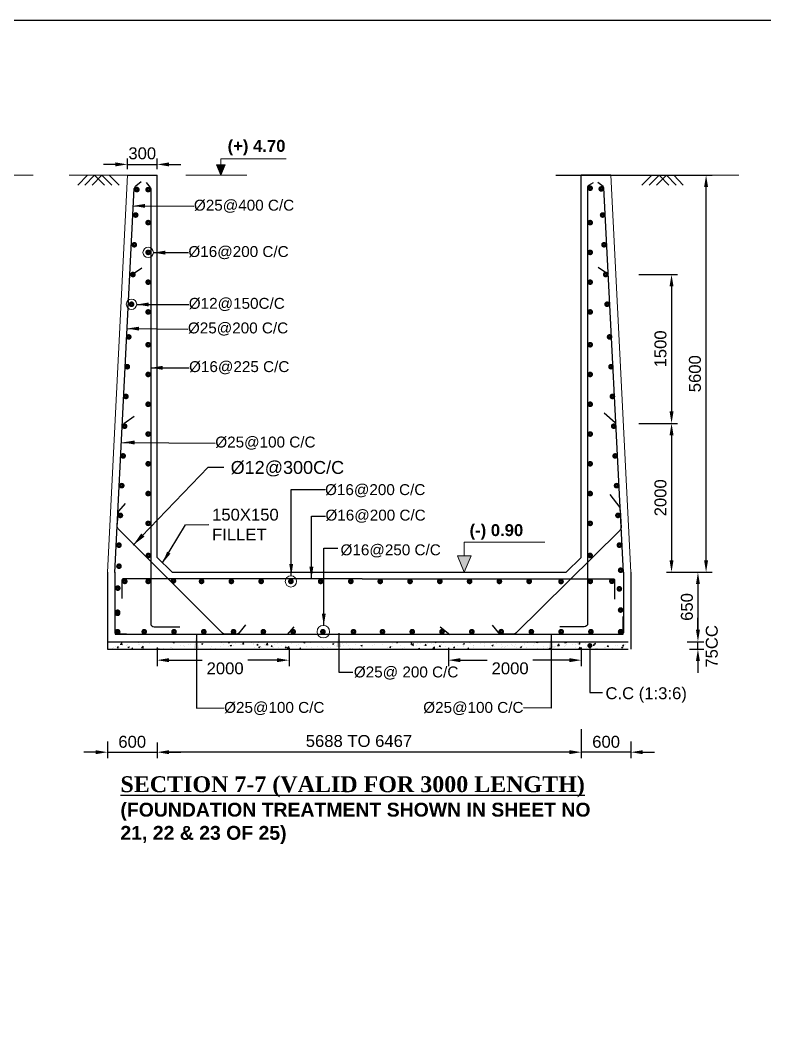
# Model space of a CAD drawing. Extents: x -358915 to 1258323, y -1667244 to -305611.
# Drawn here: x 634573 to 642073, y -1479253 to -1469052 of the extents above; entities that cross this region are included whole.
import ezdxf

# ---------------------------------------------------------------- set-up
doc = ezdxf.new("R2010")
doc.units = 0
doc.header["$LTSCALE"] = 300
doc.header["$MEASUREMENT"] = 0
doc.layers.get('DEFPOINTS').update_dxf_attribs({"linetype": 'CONTINUOUS'})
for name, color, linetype, lineweight in [('Dim', 7, 'CONTINUOUS', 9), ('HATCH', 252, 'CONTINUOUS', 5), ('ROD', 1, 'CONTINUOUS', 30)]:
    doc.layers.add(name, color=color, linetype=linetype, lineweight=lineweight)
doc.layers.add('LINE', color=7, linetype='CONTINUOUS')
doc.layers.add('TXT', color=7, linetype='CONTINUOUS')
doc.styles.add('Arial', font='arial.ttf')
doc.styles.add('DIM', font='isocp3.shx')
doc.dimstyles.new('dim_60', dxfattribs={"dimtxt": 120, "dimasz": 120, "dimexe": 60, "dimexo": 60, "dimgap": 50, "dimtad": 1, "dimdec": 0, "dimzin": 0, "dimdsep": 46, "dimtxsty": 'DIM', "dimcen": 0.09, "dimclrd": 5, "dimclre": 5, "dimclrt": 7, "dimadec": 0, "dimazin": 0, "dimtfac": 1, "dimtdec": 0, "dimtmove": 0, "dimatfit": 3, "dimfxl": 1, "dimtolj": 1, "dimtzin": 0, "dimarcsym": 0})
doc.dimstyles.new('dim_70', dxfattribs={"dimtxt": 140, "dimasz": 140, "dimexe": 70, "dimexo": 40, "dimgap": 50, "dimtad": 1, "dimdec": 0, "dimzin": 0, "dimdsep": 46, "dimtxsty": 'Arial', "dimcen": 0.09, "dimclrd": 5, "dimclre": 5, "dimclrt": 7, "dimadec": 0, "dimazin": 0, "dimtfac": 1, "dimtdec": 0, "dimtmove": 0, "dimatfit": 3, "dimfxl": 1, "dimtolj": 1, "dimtzin": 0, "dimarcsym": 0})

# ---------------------------------------------------------------- blocks, each defined once
blk = doc.blocks.new('*D1390')
at = {"layer": 'DEFPOINTS', "color": 0, "ltscale": 500, "transparency": 16777216}
for p in [(635952, -1470504), (635652, -1470613), (635952, -1470613)]:
    blk.add_point(p, dxfattribs=at)
at = {"layer": 'Dim', "color": 5, "lineweight": -2, "ltscale": 500, "transparency": 16777216}
for p, q in [((635532, -1470504), (635412, -1470504)), ((635652, -1470553), (635652, -1470444)), ((635652, -1470504), (635952, -1470504)), ((635952, -1470553), (635952, -1470444)), ((636072, -1470504), (636192, -1470504))]:
    blk.add_line(p, q, dxfattribs=at)
at = {"layer": 'Dim', "color": 5, "ltscale": 500, "transparency": 16777216}
for points in [[(635532, -1470484), (635532, -1470524), (635652, -1470504)], [(636072, -1470484), (636072, -1470524), (635952, -1470504)]]:
    blk.add_solid(points, dxfattribs=at)
at = {"layer": 'Dim', "color": 7, "ltscale": 500, "transparency": 16777216, "insert": (635802, -1470393), "char_height": 120, "attachment_point": 5, "style": 'Arial'}
blk.add_mtext('\\A1;300', dxfattribs=at)
blk = doc.blocks.new('*D1391')
at = {"layer": 'DEFPOINTS', "color": 0, "ltscale": 50, "transparency": 16777216}
for p in [(639910, -1470613), (641482, -1470613), (641134, -1474613)]:
    blk.add_point(p, dxfattribs=at)
at = {"layer": 'Dim', "color": 5, "lineweight": -2, "ltscale": 50, "transparency": 16777216}
for p, q in [((639970, -1470613), (641542, -1470613)), ((641482, -1474493), (641482, -1470733)), ((641194, -1474613), (641542, -1474613))]:
    blk.add_line(p, q, dxfattribs=at)
at = {"layer": 'Dim', "color": 5, "ltscale": 50, "transparency": 16777216}
for points in [[(641462, -1470733), (641502, -1470733), (641482, -1470613)], [(641462, -1474493), (641502, -1474493), (641482, -1474613)]]:
    blk.add_solid(points, dxfattribs=at)
at = {"layer": 'Dim', "color": 7, "ltscale": 50, "transparency": 16777216, "insert": (641370, -1472613), "char_height": 120, "attachment_point": 5, "rotation": 90, "style": 'Arial'}
blk.add_mtext('\\A1;5600', dxfattribs=at)
blk = doc.blocks.new('*D1392')
at = {"layer": 'DEFPOINTS', "color": 0, "ltscale": 500, "transparency": 16777216}
for p in [(635452, -1476259), (635952, -1476267), (635952, -1476426)]:
    blk.add_point(p, dxfattribs=at)
at = {"layer": 'Dim', "color": 5, "lineweight": -2, "ltscale": 500, "transparency": 16777216}
for p, q in [((635452, -1476319), (635452, -1476486)), ((635952, -1476327), (635952, -1476486)), ((635332, -1476426), (635212, -1476426)), ((635452, -1476426), (635952, -1476426)), ((636072, -1476426), (636192, -1476426))]:
    blk.add_line(p, q, dxfattribs=at)
at = {"layer": 'Dim', "color": 5, "ltscale": 500, "transparency": 16777216}
for points in [[(635332, -1476406), (635332, -1476446), (635452, -1476426)], [(636072, -1476406), (636072, -1476446), (635952, -1476426)]]:
    blk.add_solid(points, dxfattribs=at)
at = {"layer": 'Dim', "color": 7, "ltscale": 500, "transparency": 16777216, "insert": (635701, -1476322), "char_height": 120, "attachment_point": 5, "style": 'Arial'}
blk.add_mtext('\\A1;600', dxfattribs=at)
blk = doc.blocks.new('*D1393')
at = {"layer": 'DEFPOINTS', "color": 0, "ltscale": 500, "transparency": 16777216}
for p in [(641190, -1474613), (641231, -1475313), (641400, -1475313)]:
    blk.add_point(p, dxfattribs=at)
at = {"layer": 'Dim', "color": 5, "lineweight": -2, "ltscale": 500, "transparency": 16777216}
for p, q in [((641250, -1474613), (641460, -1474613)), ((641400, -1474733), (641400, -1475193)), ((641291, -1475313), (641460, -1475313))]:
    blk.add_line(p, q, dxfattribs=at)
at = {"layer": 'Dim', "color": 5, "ltscale": 500, "transparency": 16777216}
for points in [[(641380, -1474733), (641420, -1474733), (641400, -1474613)], [(641380, -1475193), (641420, -1475193), (641400, -1475313)]]:
    blk.add_solid(points, dxfattribs=at)
at = {"layer": 'Dim', "color": 7, "ltscale": 500, "transparency": 16777216, "insert": (641289, -1474963), "char_height": 120, "attachment_point": 5, "rotation": 90, "style": 'Arial'}
blk.add_mtext('\\A1;650', dxfattribs=at)
blk = doc.blocks.new('*D1394')
at = {"layer": 'DEFPOINTS', "color": 0, "ltscale": 500, "transparency": 16777216}
for p in [(641328, -1475313), (641400, -1475313), (641255, -1475388)]:
    blk.add_point(p, dxfattribs=at)
at = {"layer": 'Dim', "color": 5, "lineweight": -2, "ltscale": 500, "transparency": 16777216}
for p, q in [((641400, -1475193), (641400, -1475073)), ((641388, -1475313), (641460, -1475313)), ((641400, -1475388), (641400, -1475313)), ((641315, -1475388), (641460, -1475388)), ((641400, -1475508), (641400, -1475628))]:
    blk.add_line(p, q, dxfattribs=at)
at = {"layer": 'Dim', "color": 5, "ltscale": 500, "transparency": 16777216}
for points in [[(641380, -1475193), (641420, -1475193), (641400, -1475313)], [(641380, -1475508), (641420, -1475508), (641400, -1475388)]]:
    blk.add_solid(points, dxfattribs=at)
at = {"layer": 'Dim', "color": 7, "ltscale": 500, "transparency": 16777216, "insert": (641540, -1475360), "char_height": 120, "attachment_point": 5, "rotation": 90, "style": 'Arial'}
blk.add_mtext('\\A1;75CC', dxfattribs=at)
blk = doc.blocks.new('*D1395')
at = {"layer": 'DEFPOINTS', "color": 0, "ltscale": 500, "transparency": 16777216}
for p in [(640224, -1476267), (640724, -1476259), (640224, -1476426)]:
    blk.add_point(p, dxfattribs=at)
at = {"layer": 'Dim', "color": 5, "lineweight": -2, "ltscale": 500, "transparency": 16777216}
for p, q in [((640224, -1476327), (640224, -1476486)), ((640724, -1476319), (640724, -1476486)), ((640104, -1476426), (639984, -1476426)), ((640724, -1476426), (640224, -1476426)), ((640844, -1476426), (640964, -1476426))]:
    blk.add_line(p, q, dxfattribs=at)
at = {"layer": 'Dim', "color": 5, "ltscale": 500, "transparency": 16777216}
for points in [[(640104, -1476406), (640104, -1476446), (640224, -1476426)], [(640844, -1476406), (640844, -1476446), (640724, -1476426)]]:
    blk.add_solid(points, dxfattribs=at)
at = {"layer": 'Dim', "color": 7, "ltscale": 500, "transparency": 16777216, "insert": (640475, -1476322), "char_height": 120, "attachment_point": 5, "style": 'Arial'}
blk.add_mtext('\\A1;600', dxfattribs=at)
blk = doc.blocks.new('*D1396')
at = {"layer": 'DEFPOINTS', "color": 0, "ltscale": 500, "transparency": 16777216}
for p in [(640225, -1476133), (635952, -1476267), (635952, -1476426)]:
    blk.add_point(p, dxfattribs=at)
at = {"layer": 'Dim', "color": 5, "lineweight": -2, "ltscale": 500, "transparency": 16777216}
for p, q in [((640225, -1476193), (640225, -1476486)), ((635952, -1476327), (635952, -1476486)), ((640105, -1476426), (636072, -1476426))]:
    blk.add_line(p, q, dxfattribs=at)
at = {"layer": 'Dim', "color": 5, "ltscale": 500, "transparency": 16777216}
for points in [[(636072, -1476406), (636072, -1476446), (635952, -1476426)], [(640105, -1476406), (640105, -1476446), (640225, -1476426)]]:
    blk.add_solid(points, dxfattribs=at)
at = {"layer": 'Dim', "color": 7, "ltscale": 500, "transparency": 16777216, "insert": (637985, -1476314), "char_height": 120, "attachment_point": 5, "style": 'Arial'}
blk.add_mtext('\\A1;5688 TO 6467', dxfattribs=at)
blk = doc.blocks.new('*D1386')
at = {"layer": 'DEFPOINTS', "color": 0, "ltscale": 50, "transparency": 16777216}
for p in [(640746, -1473113), (641023, -1474613), (641134, -1474613)]:
    blk.add_point(p, dxfattribs=at)
at = {"layer": 'Dim', "color": 5, "lineweight": -2, "ltscale": 50, "transparency": 16777216}
for p, q in [((640806, -1473113), (641194, -1473113)), ((641134, -1473233), (641134, -1474493)), ((641083, -1474613), (641194, -1474613))]:
    blk.add_line(p, q, dxfattribs=at)
at = {"layer": 'Dim', "color": 5, "ltscale": 50, "transparency": 16777216}
for points in [[(641114, -1473233), (641154, -1473233), (641134, -1473113)], [(641114, -1474493), (641154, -1474493), (641134, -1474613)]]:
    blk.add_solid(points, dxfattribs=at)
at = {"layer": 'Dim', "color": 7, "ltscale": 50, "transparency": 16777216, "insert": (641023, -1473863), "char_height": 120, "attachment_point": 5, "rotation": 90, "style": 'Arial'}
blk.add_mtext('\\A1;2000', dxfattribs=at)
blk = doc.blocks.new('*D1387')
at = {"layer": 'DEFPOINTS', "color": 0, "ltscale": 50, "transparency": 16777216}
for p in [(640746, -1471613), (641023, -1473113), (641134, -1473113)]:
    blk.add_point(p, dxfattribs=at)
at = {"layer": 'Dim', "color": 5, "lineweight": -2, "ltscale": 50, "transparency": 16777216}
for p, q in [((640806, -1471613), (641194, -1471613)), ((641134, -1471733), (641134, -1472993)), ((641083, -1473113), (641194, -1473113))]:
    blk.add_line(p, q, dxfattribs=at)
at = {"layer": 'Dim', "color": 5, "ltscale": 50, "transparency": 16777216}
for points in [[(641114, -1471733), (641154, -1471733), (641134, -1471613)], [(641114, -1472993), (641154, -1472993), (641134, -1473113)]]:
    blk.add_solid(points, dxfattribs=at)
at = {"layer": 'Dim', "color": 7, "ltscale": 50, "transparency": 16777216, "insert": (641023, -1472363), "char_height": 120, "attachment_point": 5, "rotation": 90, "style": 'Arial'}
blk.add_mtext('\\A1;1500', dxfattribs=at)
blk = doc.blocks.new('*D1388')
at = {"layer": 'DEFPOINTS', "color": 0, "ltscale": 500, "transparency": 16777216}
for p in [(635952, -1475313), (637281, -1475316), (637281, -1475499)]:
    blk.add_point(p, dxfattribs=at)
at = {"layer": 'Dim', "color": 5, "lineweight": -2, "ltscale": 500, "transparency": 16777216}
for p, q in [((635952, -1475373), (635952, -1475559)), ((637281, -1475376), (637281, -1475559)), ((636072, -1475499), (636407, -1475499)), ((637161, -1475499), (636867, -1475499))]:
    blk.add_line(p, q, dxfattribs=at)
at = {"layer": 'Dim', "color": 5, "ltscale": 500, "transparency": 16777216}
for points in [[(636072, -1475479), (636072, -1475519), (635952, -1475499)], [(637161, -1475479), (637161, -1475519), (637281, -1475499)]]:
    blk.add_solid(points, dxfattribs=at)
at = {"layer": 'Dim', "color": 7, "ltscale": 500, "transparency": 16777216, "insert": (636637, -1475582), "char_height": 120, "attachment_point": 5, "style": 'Arial'}
blk.add_mtext('\\A1;2000', dxfattribs=at)
blk = doc.blocks.new('*D1389')
at = {"layer": 'DEFPOINTS', "color": 0, "ltscale": 500, "transparency": 16777216}
for p in [(638886, -1475316), (640224, -1475313), (640224, -1475499)]:
    blk.add_point(p, dxfattribs=at)
at = {"layer": 'Dim', "color": 5, "lineweight": -2, "ltscale": 500, "transparency": 16777216}
for p, q in [((638886, -1475376), (638886, -1475559)), ((640224, -1475373), (640224, -1475559)), ((639006, -1475499), (639278, -1475499)), ((640104, -1475499), (639738, -1475499))]:
    blk.add_line(p, q, dxfattribs=at)
at = {"layer": 'Dim', "color": 5, "ltscale": 500, "transparency": 16777216}
for points in [[(639006, -1475479), (639006, -1475519), (638886, -1475499)], [(640104, -1475479), (640104, -1475519), (640224, -1475499)]]:
    blk.add_solid(points, dxfattribs=at)
at = {"layer": 'Dim', "color": 7, "ltscale": 500, "transparency": 16777216, "insert": (639508, -1475582), "char_height": 120, "attachment_point": 5, "style": 'Arial'}
blk.add_mtext('\\A1;2000', dxfattribs=at)

msp = doc.modelspace()

# ---------------------------------------------------------------- hatches: boundary and pattern name
at = {"layer": 'Dim', "ltscale": 500}
h = msp.add_hatch(color=8, dxfattribs=at)
h.dxf.hatch_style = 1
h.paths.add_polyline_path([(636638.3, -1470509.8), (636594.9, -1470509.8), (636551.4, -1470509.8), (636594.9, -1470613.5)])
h = msp.add_hatch(color=8, dxfattribs=at)
h.dxf.hatch_style = 1
h.paths.add_polyline_path([(639115.5, -1474447.6), (639046, -1474447.6), (638976.6, -1474447.6), (639046, -1474613.5)])

# ---------------------------------------------------------------- linework, layer by layer
at = {"layer": 'Dim', "ltscale": 50}
for p, q in [((636594.9, -1470613.5), (636594.9, -1470447.7)), ((636594.9, -1470447.7), (637250.9, -1470447.7)), ((635652.4, -1470613.5), (635066.7, -1470613.5)), ((636240.5, -1470613.5), (636856.9, -1470613.5))]:
    msp.add_line(p, q, dxfattribs=at)
at = {"layer": 'Dim', "ltscale": 500}
msp.add_line((639046.6, -1474309.6), (639856.6, -1474309.6), dxfattribs=at)
at = {"layer": 'Dim', "color": 2, "ltscale": 50}
for p, q in [((635980.4, -1475316.1), (635980.4, -1475316.1)), ((636112.6, -1475320), (636126.6, -1475314.6)), ((636112.6, -1475320), (636122.5, -1475326.7)), ((636122.5, -1475326.7), (636126.5, -1475314.6)), ((636390.8, -1475313.8), (636390.8, -1475313.8)), ((636471, -1475316.9), (636471, -1475316.9)), ((636497.6, -1475318.4), (636497.6, -1475318.4)), ((636669.1, -1475324.3), (636678.2, -1475313.5)), ((636681, -1475325.4), (636678.8, -1475313.5)), ((636842.2, -1475313.5), (636853, -1475315.1)), ((636853, -1475315.1), (636852.8, -1475313.5)), ((637280.8, -1475315.9), (637280.8, -1475315.9)), ((637410, -1475319.2), (637410, -1475319.2)), ((637430.3, -1475319.5), (637444.3, -1475314.2)), ((637430.3, -1475319.5), (637440.3, -1475326.2)), ((637440.2, -1475326.2), (637444.3, -1475314.2)), ((637920, -1475316.1), (637920, -1475316.1)), ((637972.4, -1475315.1), (637972.4, -1475315.1)), ((638128.1, -1475314.6), (638128.1, -1475314.6)), ((638253.5, -1475318.9), (638253.5, -1475318.9)), ((638287.8, -1475315.7), (638287.8, -1475315.7)), ((638302.8, -1475316.2), (638320.6, -1475318.9)), ((638304, -1475315), (638305.4, -1475313.5)), ((638320.6, -1475318.9), (638320, -1475313.5)), ((638362.7, -1475324.5), (638372, -1475313.5)), ((638374.7, -1475325.6), (638372.4, -1475313.5)), ((638428.9, -1475313.9), (638428.9, -1475313.9)), ((638655.5, -1475317.1), (638655.5, -1475317.1)), ((638748, -1475319.1), (638762.1, -1475313.7)), ((638748, -1475319.1), (638758, -1475325.8)), ((638758, -1475325.8), (638762, -1475313.7)), ((638886.2, -1475315.9), (638886.2, -1475315.9)), ((639735.1, -1475318.9), (639735.1, -1475318.9)), ((639771.6, -1475318.8), (639776.7, -1475313.5)), ((639788.2, -1475322.7), (639787.2, -1475313.5)), ((639858.5, -1475317.1), (639858.5, -1475317.1)), ((640056.4, -1475324.7), (640065.8, -1475313.5)), ((640065.8, -1475318.7), (640079.3, -1475313.5)), ((640065.8, -1475318.7), (640075.7, -1475325.4)), ((640068.3, -1475325.8), (640066.1, -1475313.5)), ((640075.7, -1475325.4), (640079.7, -1475313.5)), ((640368.6, -1475314), (640368.6, -1475314)), ((635497.8, -1475380), (635497.8, -1475380)), ((635515.1, -1475370.8), (635515.1, -1475370.8)), ((635531.8, -1475362.9), (635531.8, -1475362.9)), ((635549.2, -1475374.4), (635558.8, -1475362.9)), ((635549.2, -1475374.4), (635561.2, -1475375.4)), ((635561.1, -1475375.5), (635558.8, -1475362.9)), ((635565.2, -1475364.2), (635565.2, -1475364.2)), ((635571.8, -1475370.8), (635571.8, -1475370.8)), ((635581.1, -1475341.7), (635598.8, -1475344.4)), ((635582.2, -1475340.5), (635597.7, -1475324.3)), ((635598.8, -1475344.4), (635596.6, -1475325.4)), ((635604.5, -1475384.5), (635604.5, -1475384.5)), ((635640.9, -1475354.2), (635640.9, -1475354.2)), ((635648.5, -1475342.9), (635648.5, -1475342.9)), ((635657.1, -1475368.5), (635671.1, -1475363.1)), ((635657.1, -1475368.5), (635667, -1475375.2)), ((635667, -1475375.2), (635671.1, -1475363.1)), ((635672.8, -1475358), (635672.8, -1475358)), ((635692.7, -1475386.9), (635702.3, -1475375.4)), ((635692.7, -1475386.9), (635704.6, -1475388)), ((635704.6, -1475388), (635702.3, -1475375.5)), ((635765.1, -1475322.9), (635765.1, -1475322.9)), ((635767.3, -1475337.6), (635767.3, -1475337.6)), ((635776.7, -1475343), (635776.7, -1475343)), ((635794.5, -1475374.8), (635812.3, -1475377.6)), ((635795.6, -1475373.6), (635811.2, -1475357.4)), ((635812.3, -1475377.5), (635810.1, -1475358.5)), ((635817.3, -1475331), (635817.3, -1475331)), ((635845.3, -1475388.5), (635845.7, -1475388)), ((635845.8, -1475388.5), (635845.7, -1475388)), ((635879.4, -1475328.9), (635879.4, -1475328.9)), ((635893.1, -1475321), (635893.1, -1475321)), ((635944.5, -1475384.5), (635958.5, -1475379.1)), ((635944.5, -1475384.5), (635950.4, -1475388.5)), ((635955.3, -1475388.5), (635958.5, -1475379.1)), ((635966.8, -1475383.3), (635966.8, -1475383.3)), ((635978, -1475382.7), (635978, -1475382.7)), ((636016.8, -1475376.7), (636016.8, -1475376.7)), ((636081.8, -1475367.7), (636081.8, -1475367.7)), ((636092.6, -1475366.7), (636092.6, -1475366.7)), ((636106.7, -1475382.1), (636106.7, -1475382.1)), ((636184.5, -1475353.6), (636184.5, -1475353.6)), ((636218.9, -1475350.1), (636218.9, -1475350.1)), ((636223.4, -1475362.1), (636223.4, -1475362.1)), ((636269, -1475343.5), (636269, -1475343.5)), ((636285.5, -1475340.8), (636285.5, -1475340.8)), ((636340, -1475342.1), (636340, -1475342.1)), ((636344.7, -1475333.5), (636344.7, -1475333.5)), ((636387.9, -1475386), (636387.9, -1475386)), ((636389.4, -1475325.8), (636389.4, -1475325.8)), ((636400, -1475336), (636414, -1475330.6)), ((636400, -1475336), (636409.9, -1475342.7)), ((636409.9, -1475342.7), (636414, -1475330.6)), ((636456.7, -1475322.1), (636456.7, -1475322.1)), ((636489.7, -1475378.3), (636489.7, -1475378.3)), ((636504.6, -1475366), (636504.6, -1475366)), ((636544.2, -1475379.2), (636544.2, -1475379.2)), ((636590.7, -1475365.5), (636590.7, -1475365.5)), ((636604.3, -1475322.9), (636604.3, -1475322.9)), ((636621.2, -1475346), (636621.2, -1475346)), ((636669.1, -1475324.3), (636681, -1475325.4)), ((636670.5, -1475362.6), (636670.5, -1475362.6)), ((636687.4, -1475352), (636701.4, -1475346.6)), ((636687.4, -1475352), (636697.4, -1475358.7)), ((636694.6, -1475350.5), (636694.6, -1475350.5)), ((636697.3, -1475358.7), (636701.4, -1475346.6)), ((636711.1, -1475327.4), (636711.1, -1475327.4)), ((636720.6, -1475356), (636720.6, -1475356)), ((636737.9, -1475326), (636737.9, -1475326)), ((636796.3, -1475346), (636796.3, -1475346)), ((636797.3, -1475336.4), (636797.3, -1475336.4)), ((636812.5, -1475336.9), (636822.2, -1475325.4)), ((636812.5, -1475336.9), (636824.5, -1475337.9)), ((636817.9, -1475331.9), (636817.9, -1475331.9)), ((636824.5, -1475338), (636822.1, -1475325.4)), ((636898.3, -1475323.6), (636898.3, -1475323.6)), ((636922.7, -1475329.4), (636922.7, -1475329.4)), ((636924.6, -1475336.4), (636924.6, -1475336.4)), ((636930.9, -1475375.9), (636930.9, -1475375.9)), ((636956, -1475349.4), (636965.6, -1475338)), ((636956, -1475349.4), (636967.9, -1475350.5)), ((636967.9, -1475350.5), (636965.6, -1475338)), ((636972.7, -1475322.8), (636972.7, -1475322.8)), ((636974.8, -1475368), (636988.8, -1475362.6)), ((636974.8, -1475368), (636984.8, -1475374.7)), ((636984.8, -1475374.7), (636988.8, -1475362.6)), ((636999.7, -1475375.2), (636999.7, -1475375.2)), ((637031.4, -1475340.9), (637031.4, -1475340.9)), ((637047.5, -1475355.9), (637047.5, -1475355.9)), ((637048.7, -1475345.5), (637066.5, -1475348.2)), ((637049.8, -1475344.3), (637065.4, -1475328.1)), ((637066.4, -1475348.2), (637064.2, -1475329.2)), ((637099.4, -1475362), (637109.1, -1475350.5)), ((637099.4, -1475362), (637111.4, -1475363)), ((637102.4, -1475361.1), (637102.4, -1475361.1)), ((637111.4, -1475363.1), (637109, -1475350.5)), ((637122.2, -1475375.1), (637122.2, -1475375.1)), ((637138.2, -1475345.4), (637138.2, -1475345.4)), ((637164.1, -1475335.9), (637164.1, -1475335.9)), ((637172.2, -1475368.5), (637172.2, -1475368.5)), ((637203.4, -1475348.3), (637203.4, -1475348.3)), ((637242.9, -1475374.5), (637252.5, -1475363.1)), ((637242.9, -1475374.5), (637254.8, -1475375.6)), ((637244.9, -1475349.9), (637244.9, -1475349.9)), ((637248, -1475358.5), (637248, -1475358.5)), ((637254.8, -1475375.6), (637252.5, -1475363.1)), ((637262.1, -1475378.6), (637279.9, -1475381.4)), ((637262.3, -1475384), (637276.3, -1475378.7)), ((637262.3, -1475384), (637268.8, -1475388.5)), ((637263.2, -1475377.4), (637278.8, -1475361.2)), ((637272.9, -1475388.5), (637276.2, -1475378.7)), ((637279.9, -1475381.3), (637277.7, -1475362.3)), ((637307.3, -1475333.3), (637307.3, -1475333.3)), ((637351.7, -1475354.4), (637351.7, -1475354.4)), ((637374.3, -1475341.9), (637374.3, -1475341.9)), ((637386.3, -1475387.1), (637396, -1475375.6)), ((637386.3, -1475387.1), (637398.3, -1475388.1)), ((637398.3, -1475388.2), (637395.9, -1475375.6)), ((637407.6, -1475385.8), (637407.6, -1475385.8)), ((637424.4, -1475335.3), (637424.4, -1475335.3)), ((637458.5, -1475359), (637458.5, -1475359)), ((637500.1, -1475325.3), (637500.1, -1475325.3)), ((637508.6, -1475373), (637508.6, -1475373)), ((637539.2, -1475388.5), (637539.4, -1475388.2)), ((637539.4, -1475388.5), (637539.4, -1475388.2)), ((637565.2, -1475363.5), (637565.2, -1475363.5)), ((637573.8, -1475387.5), (637573.8, -1475387.5)), ((637612.5, -1475358), (637612.5, -1475358)), ((637622.4, -1475375.1), (637622.4, -1475375.1)), ((637623.9, -1475381), (637623.9, -1475381)), ((637672, -1475368), (637672, -1475368)), ((637699.6, -1475371), (637699.6, -1475371)), ((637715.1, -1475343.9), (637715.1, -1475343.9)), ((637717.7, -1475335.6), (637731.7, -1475330.2)), ((637717.7, -1475335.6), (637727.7, -1475342.3)), ((637727.6, -1475342.3), (637731.7, -1475330.2)), ((637739.1, -1475355.1), (637739.1, -1475355.1)), ((637778.8, -1475372.5), (637778.8, -1475372.5)), ((637816.2, -1475331.1), (637816.2, -1475331.1)), ((637825.9, -1475354.4), (637825.9, -1475354.4)), ((637855.7, -1475335.1), (637855.7, -1475335.1)), ((637876, -1475347.8), (637876, -1475347.8)), ((637885.5, -1475377), (637885.5, -1475377)), ((637903.6, -1475379), (637903.6, -1475379)), ((637917.6, -1475382.7), (637917.6, -1475382.7)), ((637951.7, -1475337.8), (637951.7, -1475337.8)), ((637992.3, -1475381.5), (637992.3, -1475381.5)), ((638005.2, -1475351.6), (638019.2, -1475346.2)), ((638005.2, -1475351.6), (638015.1, -1475358.3)), ((638015.1, -1475358.3), (638019.1, -1475346.2)), ((638020.3, -1475359), (638020.3, -1475359)), ((638020.3, -1475368.6), (638020.3, -1475368.6)), ((638078, -1475321.2), (638078, -1475321.2)), ((638099, -1475386), (638099, -1475386)), ((638121.3, -1475355.8), (638121.3, -1475355.8)), ((638136.9, -1475339), (638136.9, -1475339)), ((638151.2, -1475383.5), (638151.2, -1475383.5)), ((638225.2, -1475340.8), (638225.2, -1475340.8)), ((638277.6, -1475366.9), (638277.6, -1475366.9)), ((638292.6, -1475367.6), (638306.6, -1475362.2)), ((638292.6, -1475367.6), (638302.5, -1475374.3)), ((638302.5, -1475374.3), (638306.6, -1475362.2)), ((638327.6, -1475360.3), (638327.6, -1475360.3)), ((638327.9, -1475326.7), (638327.9, -1475326.7)), ((638362.7, -1475324.5), (638374.7, -1475325.6)), ((638394.5, -1475320.2), (638394.5, -1475320.2)), ((638403.4, -1475350.3), (638403.4, -1475350.3)), ((638426.5, -1475380.5), (638426.5, -1475380.5)), ((638446.6, -1475368.9), (638446.6, -1475368.9)), ((638501.3, -1475324.8), (638501.3, -1475324.8)), ((638506.2, -1475337.1), (638515.8, -1475325.6)), ((638506.2, -1475337.1), (638518.1, -1475338.1)), ((638518.1, -1475338.1), (638515.8, -1475325.6)), ((638516.3, -1475349.3), (638534.1, -1475352)), ((638517.4, -1475348.1), (638533, -1475331.9)), ((638529.7, -1475333.7), (638529.7, -1475333.7)), ((638530.4, -1475365.5), (638530.4, -1475365.5)), ((638534.1, -1475352), (638531.9, -1475333)), ((638563.2, -1475348.9), (638563.2, -1475348.9)), ((638579.8, -1475327.1), (638579.8, -1475327.1)), ((638580, -1475383.6), (638594, -1475378.2)), ((638580, -1475383.6), (638587.2, -1475388.5)), ((638590.5, -1475388.5), (638594, -1475378.2)), ((638608.1, -1475329.3), (638608.1, -1475329.3)), ((638633, -1475351.4), (638633, -1475351.4)), ((638649.6, -1475349.6), (638659.3, -1475338.1)), ((638649.6, -1475349.6), (638661.6, -1475350.7)), ((638661.6, -1475350.7), (638659.3, -1475338.2)), ((638679.8, -1475328.9), (638679.8, -1475328.9)), ((638714.8, -1475333.8), (638714.8, -1475333.8)), ((638729.2, -1475379.3), (638729.2, -1475379.3)), ((638729.7, -1475382.4), (638747.5, -1475385.2)), ((638730.9, -1475381.2), (638746.4, -1475365)), ((638734.1, -1475338.6), (638734.1, -1475338.6)), ((638747.5, -1475385.1), (638745.3, -1475366.1)), ((638779.3, -1475372.8), (638779.3, -1475372.8)), ((638793.1, -1475362.2), (638802.7, -1475350.7)), ((638793.1, -1475362.2), (638805.1, -1475363.2)), ((638805, -1475363.2), (638802.7, -1475350.7)), ((638821.6, -1475338.3), (638821.6, -1475338.3)), ((638837.9, -1475323.6), (638837.9, -1475323.6)), ((638855, -1475362.8), (638855, -1475362.8)), ((638928.4, -1475342.8), (638928.4, -1475342.8)), ((638936.6, -1475374.7), (638946.2, -1475363.2)), ((638936.6, -1475374.7), (638948.5, -1475375.8)), ((638938.2, -1475376.1), (638938.2, -1475376.1)), ((638948.5, -1475375.8), (638946.2, -1475363.3)), ((638981.3, -1475346.2), (638981.3, -1475346.2)), ((638993, -1475320.4), (638993, -1475320.4)), ((639021.5, -1475388.1), (639021.5, -1475388.1)), ((639031.4, -1475339.6), (639031.4, -1475339.6)), ((639035.1, -1475347.3), (639035.1, -1475347.3)), ((639035.5, -1475335.1), (639049.5, -1475329.7)), ((639035.5, -1475335.1), (639045.4, -1475341.8)), ((639039.2, -1475363.3), (639039.2, -1475363.3)), ((639045.4, -1475341.8), (639049.5, -1475329.7)), ((639080, -1475387.3), (639089.6, -1475375.8)), ((639080, -1475387.3), (639092, -1475388.3)), ((639091.9, -1475388.3), (639089.6, -1475375.8)), ((639099.7, -1475325), (639099.7, -1475325)), ((639107.1, -1475329.6), (639107.1, -1475329.6)), ((639138.1, -1475368.1), (639138.1, -1475368.1)), ((639141.9, -1475351.8), (639141.9, -1475351.8)), ((639143.1, -1475348.3), (639143.1, -1475348.3)), ((639206.5, -1475329.5), (639206.5, -1475329.5)), ((639230.9, -1475385.3), (639230.9, -1475385.3)), ((639233, -1475388.5), (639233.1, -1475388.3)), ((639233.1, -1475388.5), (639233.1, -1475388.4)), ((639245.8, -1475334.2), (639245.8, -1475334.2)), ((639248.7, -1475356.3), (639248.7, -1475356.3)), ((639254.8, -1475348.1), (639254.8, -1475348.1)), ((639306.6, -1475375.3), (639306.6, -1475375.3)), ((639313.2, -1475334), (639313.2, -1475334)), ((639322.9, -1475351.1), (639336.9, -1475345.8)), ((639322.9, -1475351.1), (639332.9, -1475357.8)), ((639332.8, -1475357.8), (639336.9, -1475345.8)), ((639344.4, -1475388), (639344.4, -1475388)), ((639346.8, -1475321.4), (639346.8, -1475321.4)), ((639355.4, -1475360.8), (639355.4, -1475360.8)), ((639371.4, -1475328.1), (639371.4, -1475328.1)), ((639419.3, -1475372), (639419.3, -1475372)), ((639420, -1475338.5), (639420, -1475338.5)), ((639433, -1475358.7), (639433, -1475358.7)), ((639448.3, -1475373), (639448.3, -1475373)), ((639462.2, -1475365.4), (639462.2, -1475365.4)), ((639483, -1475352.1), (639483, -1475352.1)), ((639526.8, -1475343), (639526.8, -1475343)), ((639536, -1475352), (639536, -1475352)), ((639550.9, -1475358.9), (639550.9, -1475358.9)), ((639558.8, -1475342.1), (639558.8, -1475342.1)), ((639568.9, -1475369.9), (639568.9, -1475369.9)), ((639610.3, -1475367.2), (639624.3, -1475361.8)), ((639610.3, -1475367.2), (639620.3, -1475373.9)), ((639620.2, -1475373.9), (639624.3, -1475361.8)), ((639633.5, -1475347.5), (639633.5, -1475347.5)), ((639652, -1475346.1), (639652, -1475346.1)), ((639652.6, -1475331.9), (639652.6, -1475331.9)), ((639675.7, -1475374.4), (639675.7, -1475374.4)), ((639685.1, -1475325.5), (639685.1, -1475325.5)), ((639740.3, -1475352), (639740.3, -1475352)), ((639755.8, -1475331.1), (639755.8, -1475331.1)), ((639758.3, -1475387.8), (639758.3, -1475387.8)), ((639770.5, -1475320), (639788.3, -1475322.7)), ((639782.5, -1475378.9), (639782.5, -1475378.9)), ((639845.6, -1475381.9), (639845.6, -1475381.9)), ((639847.1, -1475356.5), (639847.1, -1475356.5)), ((639856.1, -1475383.6), (639856.1, -1475383.6)), ((639884.6, -1475371.1), (639884.6, -1475371.1)), ((639889.2, -1475383.4), (639889.2, -1475383.4)), ((639897.8, -1475383.2), (639911.8, -1475377.8)), ((639897.8, -1475383.2), (639905.6, -1475388.5)), ((639908.1, -1475388.5), (639911.7, -1475377.8)), ((639934.7, -1475364.6), (639934.7, -1475364.6)), ((639953.8, -1475361), (639953.8, -1475361)), ((639957.1, -1475370.8), (639957.1, -1475370.8)), ((639962.3, -1475361.9), (639962.3, -1475361.9)), ((639983.9, -1475353.1), (640001.7, -1475355.8)), ((639985, -1475351.9), (640000.6, -1475335.7)), ((639996, -1475387.9), (639996, -1475387.9)), ((640001.7, -1475355.8), (639999.5, -1475336.8)), ((640010.4, -1475354.6), (640010.4, -1475354.6)), ((640056.4, -1475324.7), (640068.4, -1475325.7)), ((640060.6, -1475365.6), (640060.6, -1475365.6)), ((640061, -1475355.8), (640061, -1475355.8)), ((640078.9, -1475341.9), (640078.9, -1475341.9)), ((640136.7, -1475338), (640136.7, -1475338)), ((640163.7, -1475341.8), (640163.7, -1475341.8)), ((640167.4, -1475370.1), (640167.4, -1475370.1)), ((640186.8, -1475331.4), (640186.8, -1475331.4)), ((640195.5, -1475321.9), (640195.5, -1475321.9)), ((640197.4, -1475386.2), (640212, -1475388.5)), ((640198.5, -1475385), (640214.1, -1475368.8)), ((640199.9, -1475337.2), (640209.5, -1475325.7)), ((640199.9, -1475337.2), (640211.8, -1475338.3)), ((640211.8, -1475338.3), (640209.5, -1475325.8)), ((640215.1, -1475388.5), (640212.9, -1475369.9)), ((640262.5, -1475321.4), (640262.5, -1475321.4)), ((640264.7, -1475329), (640264.7, -1475329)), ((640274.1, -1475374.6), (640274.1, -1475374.6)), ((640336.2, -1475383.6), (640336.2, -1475383.6)), ((640343.3, -1475349.8), (640353, -1475338.3)), ((640343.3, -1475349.8), (640355.3, -1475350.8)), ((640355.3, -1475350.9), (640352.9, -1475338.3)), ((640353.2, -1475334.7), (640367.2, -1475329.3)), ((640353.2, -1475334.7), (640363.2, -1475341.4)), ((640363.1, -1475341.4), (640367.2, -1475329.3)), ((640366.1, -1475380.5), (640366.1, -1475380.5)), ((640380.9, -1475379.1), (640380.9, -1475379.1)), ((640386.3, -1475377.1), (640386.3, -1475377.1)), ((640462, -1475367.1), (640462, -1475367.1)), ((640468.8, -1475366.5), (640468.8, -1475366.5)), ((640486.8, -1475362.3), (640496.4, -1475350.8)), ((640486.8, -1475362.3), (640498.7, -1475363.4)), ((640487.7, -1475383.6), (640487.7, -1475383.6)), ((640498.7, -1475363.4), (640496.4, -1475350.9)), ((640537.2, -1475381.1), (640537.2, -1475381.1)), ((640569.9, -1475353.7), (640569.9, -1475353.7)), ((640588.3, -1475350.5), (640588.3, -1475350.5)), ((640594.4, -1475388.1), (640594.4, -1475388.1)), ((640630.2, -1475374.9), (640639.9, -1475363.4)), ((640630.2, -1475374.9), (640642.2, -1475375.9)), ((640638.4, -1475343.9), (640638.4, -1475343.9)), ((640642.2, -1475376), (640639.8, -1475363.4)), ((640640.6, -1475350.7), (640654.7, -1475345.3)), ((640640.6, -1475350.7), (640650.6, -1475357.4)), ((640650.6, -1475357.4), (640654.6, -1475345.3)), ((640653.8, -1475361.1), (640653.8, -1475361.1)), ((640673.7, -1475338.7), (640673.7, -1475338.7))]:
    msp.add_line(p, q, dxfattribs=at)
at = {"layer": 'Dim', "ltscale": 500}
for points in [[(636594.9, -1470613.5), (636551.4, -1470509.8), (636594.9, -1470509.8)], [(636594.9, -1470613.5), (636638.3, -1470509.8), (636594.9, -1470509.8)], [(639046.6, -1474447.6), (639046.6, -1474309.6)], [(639046, -1474613.5), (638976.6, -1474447.6), (639046, -1474447.6)], [(639046, -1474613.5), (639115.5, -1474447.6), (639046, -1474447.6)]]:
    msp.add_lwpolyline(points, dxfattribs=at)
at = {"layer": 'Dim', "ltscale": 50}
for points in [[(633490.2, -1470613.5), (634704.1, -1470613.5)], [(640597.5, -1470613.5), (641811.4, -1470613.5)]]:
    msp.add_lwpolyline(points, dxfattribs=at)
at = {"layer": 'Dim'}
for centre, radius in [((635861.6, -1471390.5), 52.6), ((635693.9, -1471913), 52.6), ((637299.8, -1474705.3), 56.8), ((637626.2, -1475212.2), 62.4)]:
    msp.add_circle(centre, radius, dxfattribs=at)
at = {"layer": 'HATCH', "lineweight": 15}
for points in [[(635249.1, -1470613.5), (635154.4, -1470713.3)], [(635322.6, -1470613.5), (635222.7, -1470713.3)], [(635396.1, -1470613.5), (635296.3, -1470713.3)], [(635322.6, -1470613.5), (635422.5, -1470713.3)], [(635396.1, -1470613.5), (635496, -1470713.3)], [(635469.7, -1470613.5), (635569.5, -1470713.3)], [(640935.1, -1470613.5), (640835.2, -1470713.3)], [(641008.6, -1470613.5), (640908.7, -1470713.3)], [(641082.1, -1470613.5), (640982.2, -1470713.3)], [(641008.6, -1470613.5), (641108.4, -1470713.3)], [(641082.1, -1470613.5), (641182, -1470713.3)], [(641155.6, -1470613.5), (641250.4, -1470713.3)]]:
    msp.add_lwpolyline(points, dxfattribs=at)
at = {"layer": 'LINE', "lineweight": 15}
for p, q in [((635452.4, -1474613.5), (635652.4, -1470613.5)), ((640723.5, -1474613.5), (640523.5, -1470613.5)), ((635452.4, -1474613.5), (635452.4, -1474613.5))]:
    msp.add_line(p, q, dxfattribs=at)
at = {"layer": 'LINE'}
for p, q in [((635652.4, -1470613.5), (635952.4, -1470613.5)), ((635952.4, -1474463.5), (635952.4, -1470613.5)), ((640523.5, -1470613.5), (640223.5, -1470613.5)), ((640223.5, -1474463.5), (640223.5, -1470613.5)), ((636102.4, -1474613.5), (635952.4, -1474463.5)), ((640223.5, -1474463.5), (640073.5, -1474613.5)), ((635452.4, -1474613.5), (635452.4, -1475388.5)), ((636102.4, -1474613.5), (638018.6, -1474613.5)), ((638018.6, -1474613.5), (640073.5, -1474613.5)), ((640723.5, -1474613.5), (640723.5, -1475388.5)), ((635452.4, -1475313.5), (640698.5, -1475313.5)), ((635452.4, -1475388.5), (640698.5, -1475388.5))]:
    msp.add_line(p, q, dxfattribs=at)
msp.add_lwpolyline([(649573, -1489454.2), (620720.6, -1489454.2), (620720.6, -1469051.5), (649573, -1469051.5)], close=True, dxfattribs=at)
for points in [[(635452.4, -1474613.5), (635452.4, -1474613.5)], [(640723.5, -1474613.5), (640723.5, -1474613.5)]]:
    msp.add_lwpolyline(points, dxfattribs=at)
at = {"layer": 'LINE', "lineweight": 15}
msp.add_lwpolyline([(640723.5, -1474613.5), (640723.5, -1474613.5)], dxfattribs=at)
at = {"layer": 'ROD'}
for p, q in [((635736.1, -1470719.6), (635791, -1470675.6)), ((640444.2, -1470726.5), (640392.1, -1470684.6)), ((635527.3, -1474617), (635721.2, -1470746.1)), ((640648.6, -1474617), (640452.6, -1470739.3)), ((635527.4, -1474613.5), (635527.4, -1475223.5)), ((640648.5, -1474613.5), (640648.5, -1475223.5)), ((640648, -1475228.5), (640648, -1475058.7)), ((635645, -1475238.5), (635537.9, -1475238.5)), ((635542.4, -1475238.5), (638018.6, -1475238.5)), ((635542.4, -1475238.5), (635645, -1475238.5)), ((638018.6, -1475238.5), (640633.5, -1475238.5)), ((640633.5, -1475238.5), (640619.6, -1475238.5)), ((640633.5, -1475238.5), (640638, -1475238.5))]:
    msp.add_line(p, q, dxfattribs=at)
at = {"layer": 'ROD', "const_width": 30.7}
for points in [[(635760.4, -1470753.5, -1), (635735.4, -1470761.8, -1)], [(640301.8, -1470739.4, 1), (640326.9, -1470747.7, 1)], [(640413.3, -1470746.7, 1), (640438.4, -1470755, 1)], [(635874.1, -1470754.1, -1), (635849.1, -1470762.4, -1)], [(635748.6, -1471009.8, -1), (635723.5, -1471018.2, -1)], [(640427.4, -1471009.8, 1), (640452.4, -1471018.2, 1)], [(635874.1, -1471086.3, -1), (635849.1, -1471094.7, -1)], [(640301.8, -1471086.3, 1), (640326.9, -1471094.7, 1)], [(635734.5, -1471309.5, -1), (635709.5, -1471317.8, -1)], [(640441.4, -1471309.5, 1), (640466.5, -1471317.8, 1)], [(635874.1, -1471386.3, -1), (635849.1, -1471394.7, -1)], [(640301.8, -1471386.3, 1), (640326.9, -1471394.7, 1)], [(635720.5, -1471609.2, -1), (635695.4, -1471617.5, -1)], [(640458, -1471609.2, 1), (640483.1, -1471617.5, 1)], [(635874.1, -1471686.3, -1), (635849.1, -1471694.7, -1)], [(640301.8, -1471686.3, 1), (640326.9, -1471694.7, 1)], [(635706.5, -1471908.8, -1), (635681.4, -1471917.2, -1)], [(640472.3, -1471908.8, 1), (640497.3, -1471917.2, 1)], [(635874.1, -1471986.3, -1), (635849.1, -1471994.7, -1)], [(640301.8, -1471986.3, 1), (640326.9, -1471994.7, 1)], [(635678.4, -1472238.2, -1), (635653.3, -1472246.5, -1)], [(640497.5, -1472238.2, 1), (640522.6, -1472246.5, 1)], [(635874.1, -1472316.3, -1), (635849.1, -1472324.7, -1)], [(640301.8, -1472316.3, 1), (640326.9, -1472324.7, 1)], [(635664.3, -1472537.9, -1), (635639.3, -1472546.2, -1)], [(640511.6, -1472537.9, 1), (640536.6, -1472546.2, 1)], [(635874.1, -1472616.3, -1), (635849.1, -1472624.7, -1)], [(640301.8, -1472616.3, 1), (640326.9, -1472624.7, 1)], [(635650.3, -1472837.5, -1), (635625.3, -1472845.9, -1)], [(640525.6, -1472837.5, 1), (640550.7, -1472845.9, 1)], [(635874.1, -1472916.3, -1), (635849.1, -1472924.7, -1)], [(640301.8, -1472916.3, 1), (640326.9, -1472924.7, 1)], [(635636.3, -1473137.2, -1), (635611.2, -1473145.5, -1)], [(640539.7, -1473137.2, 1), (640564.7, -1473145.5, 1)], [(635874.1, -1473216.3, -1), (635849.1, -1473224.7, -1)], [(640301.8, -1473216.3, 1), (640326.9, -1473224.7, 1)], [(635622.2, -1473436.9, -1), (635597.2, -1473445.2, -1)], [(640553.7, -1473436.9, 1), (640578.7, -1473445.2, 1)], [(635874.1, -1473516.3, -1), (635849.1, -1473524.7, -1)], [(640301.8, -1473516.3, 1), (640326.9, -1473524.7, 1)], [(635608.2, -1473736.5, -1), (635583.2, -1473744.9, -1)], [(640567.7, -1473736.5, 1), (640592.8, -1473744.9, 1)], [(635874.1, -1473816.3, -1), (635849.1, -1473824.7, -1)], [(640301.8, -1473816.3, 1), (640326.9, -1473824.7, 1)], [(635594.2, -1474036.2, -1), (635569.1, -1474044.6, -1)], [(635874.1, -1474116.3, -1), (635849.1, -1474124.7, -1)], [(640301.8, -1474116.3, 1), (640326.9, -1474124.7, 1)], [(640581.8, -1474036.2, 1), (640606.8, -1474044.6, 1)], [(635580.1, -1474335.9, -1), (635555.1, -1474344.2, -1)], [(640595.8, -1474335.9, 1), (640620.8, -1474344.2, 1)], [(635876.3, -1474448.8, 1), (635851.2, -1474440.5, 1)], [(640301, -1474447.9, -1), (640326, -1474439.6, -1)], [(635580.1, -1474548.2, -1), (635555.1, -1474556.6, -1)], [(640608.9, -1474588.7, 1), (640633.9, -1474597, 1)], [(635638.4, -1474701.1, -1), (635613.4, -1474709.4, -1)], [(635874.5, -1474701.1, -1), (635849.4, -1474709.4, -1)], [(636128.4, -1474696, -1), (636103.4, -1474704.4, -1)], [(636412.3, -1474701.1, -1), (636387.2, -1474709.4, -1)], [(636712.3, -1474701.1, -1), (636687.2, -1474709.4, -1)], [(637012.3, -1474701.1, -1), (636987.2, -1474709.4, -1)], [(637312.3, -1474701.1, -1), (637287.2, -1474709.4, -1)], [(637612.3, -1474701.1, -1), (637587.2, -1474709.4, -1)], [(637890.6, -1474701.1, 1), (637915.7, -1474709.4, 1)], [(638187.2, -1474701.1, 1), (638212.3, -1474709.4, 1)], [(638487.2, -1474701.1, 1), (638512.3, -1474709.4, 1)], [(638787.2, -1474701.1, 1), (638812.3, -1474709.4, 1)], [(639087.2, -1474701.1, 1), (639112.3, -1474709.4, 1)], [(639387.2, -1474701.1, 1), (639412.3, -1474709.4, 1)], [(639687.2, -1474701.1, 1), (639712.3, -1474709.4, 1)], [(640008.2, -1474702.6, 1), (640033.2, -1474711, 1)], [(640302.9, -1474700.7, 1), (640327.9, -1474709.1, 1)], [(640520.2, -1474699.6, 1), (640545.3, -1474707.9, 1)], [(635568.2, -1474768.8, -1), (635543.1, -1474777.1, -1)], [(640595.8, -1474776.3, 1), (640620.8, -1474784.7, 1)], [(635566.1, -1475011.9, -1), (635541.1, -1475020.2, -1)], [(635566.1, -1475022.7, -1), (635541.1, -1475031.1, -1)], [(640608.9, -1474989.5, 1), (640633.9, -1474997.9, 1)], [(635540.4, -1475208, 1), (635565.4, -1475216.4, 1)], [(635567.1, -1475210.9, -1), (635542, -1475219.3, -1)], [(635834.5, -1475208, -1), (635809.4, -1475216.4, -1)], [(636134.5, -1475208, -1), (636109.4, -1475216.4, -1)], [(636434.5, -1475208, -1), (636409.4, -1475216.4, -1)], [(636734.5, -1475208, -1), (636709.4, -1475216.4, -1)], [(637034.5, -1475208, -1), (637009.4, -1475216.4, -1)], [(637334.5, -1475208, -1), (637309.4, -1475216.4, -1)], [(637634.5, -1475208, -1), (637609.4, -1475216.4, -1)], [(637917.5, -1475208, 1), (637942.5, -1475216.4, 1)], [(638209.4, -1475208, 1), (638234.5, -1475216.4, 1)], [(638509.4, -1475208, 1), (638534.5, -1475216.4, 1)], [(638809.4, -1475208, 1), (638834.5, -1475216.4, 1)], [(639109.4, -1475208, 1), (639134.5, -1475216.4, 1)], [(639405.8, -1475207.5, 1), (639430.8, -1475215.8, 1)], [(639709.4, -1475208, 1), (639734.5, -1475216.4, 1)], [(640009.4, -1475208, 1), (640034.5, -1475216.4, 1)], [(640309.4, -1475208, 1), (640334.5, -1475216.4, 1)], [(640608.9, -1475210.9, 1), (640633.9, -1475219.3, 1)], [(640634.5, -1475208, -1), (640609.4, -1475216.4, -1)]]:
    msp.add_lwpolyline(points, format="xyb", close=True, dxfattribs=at)
at = {"layer": 'ROD'}
for points in [[(635840.8, -1470685), (635882.7, -1470735.3, -0.2066423), (635887.4, -1470746.2), (635887.4, -1475128.5, 0.4142136), (635922.4, -1475163.5), (636182.2, -1475163.5)], [(640344.2, -1470689.2), (640298.8, -1470717.3, 0.2298325), (640288.5, -1470731.5), (640288.5, -1475128.5, -0.4142136), (640253.5, -1475163.5), (640008, -1475163.5)], [(640616.6, -1473984.9), (640625.8, -1474166.3, -0.1398927), (640613.4, -1474193.2), (639565.7, -1475227.4, -0.1989124), (639544.4, -1475236.2), (639402.7, -1475236.2), (639329.5, -1475147)], [(636840.9, -1475142.5), (636773.5, -1475227.8, -0.2295268), (636753.9, -1475237.3), (636632.6, -1475237.3, -0.1989124), (636611.4, -1475228.5), (635559.3, -1474175, -0.2205351), (635549.2, -1474147.4), (635561.5, -1473998.6)], [(635651.4, -1474678.5), (635612.1, -1474678.5, 0.4142136), (635597.1, -1474693.5), (635597.1, -1474878.5)], [(640545.7, -1474678.5, -0.4142136), (640560.7, -1474693.5), (640560.7, -1474886)]]:
    msp.add_lwpolyline(points, format="xyb", dxfattribs=at)
for points in [[(640498.2, -1471613.8), (640395.7, -1471542.2)], [(635695.4, -1471617.5), (635797.9, -1471545.9)], [(635617.6, -1473113.5), (635720.1, -1473041.9)], [(640566.4, -1473107.9), (640456.1, -1473011.7)], [(640615.5, -1473961.5), (640517.1, -1473831.3)], [(635628.6, -1473921.9), (635561.5, -1473998.6)], [(638018.6, -1474678.5), (635614.1, -1474678.5)], [(638018.6, -1474678.5), (640545.7, -1474678.5)], [(637330.1, -1475162), (637263, -1475238.8)], [(638804.2, -1475162.1), (638901.5, -1475238.9)]]:
    msp.add_lwpolyline(points, dxfattribs=at)
for centre, radius, start, end in [((635823.5, -1470786.6), 110, 142.52004, 158.39439), ((640437.6, -1470740), 15, 2.68168, 63.84357), ((635542.4, -1475223.5), 15, 180, 270), ((635542.4, -1475223.5), 15, 180, 270), ((635537.9, -1475228.5), 10, 180, 270), ((640633.5, -1475223.5), 15, 270, 0), ((640638, -1475228.5), 10, 270, 0)]:
    msp.add_arc(centre, radius, start, end, dxfattribs=at)

# ---------------------------------------------------------------- texts
at = {"layer": 'TXT', "color": 6, "char_height": 120, "attachment_point": 5, "style": 'Arial'}
for s, insert, width in [('{\\fArial|b1|i0|c0|p34;(+) 4.70}', (636953.3, -1470335.4), 734.4), ('{\\fArial|b1|i0|c0|p34; (-) 0.90}', (639346.4, -1474207), 2107.729)]:
    msp.add_mtext(s, dxfattribs=dict(at, insert=insert, width=width))
at = {"layer": 'TXT', "color": 0, "style": 'Arial'}
for s, insert, char_height, width, attachment_point in [('%%C25@400 C/C', (636322.6, -1470926), 110, 1191.093, 4), ('%%C16@200 C/C', (636267, -1471393.1), 110, 1198.183, 4), ('%%C12@150C/C', (636270.7, -1471915), 110, 1247.817, 4), ('%%C25@200 C/C', (636262.1, -1472162.6), 110, 1191.093, 4), ('%%C16@225 C/C', (636273.9, -1472552.4), 110, 1240.727, 4), ('%%C25@100 C/C', (636537.8, -1473312.3), 110, 1191.093, 4), ('%%C12@300C/C', (636692.7, -1473570.3), 130, 1348.863, 4), ('%%C16@200 C/C', (637643.8, -1473791.7), 110, 1258.216, 4), ('%%C16@200 C/C', (637647.5, -1474048.7), 110, 1101.497, 4), ('%%C16@250 C/C', (637799.5, -1474398.3), 110, 1166.309, 4), ('%%C25@ 200 C/C', (637933.7, -1475628.8), 110, 1166.309, 4), ('C.C (1:3:6)', (640468.5, -1475850.1), 120, 1985.203, 4), ('%%C25@100 C/C', (636627.1, -1475986.1), 110, 1166.309, 4), ('%%C25@100 C/C', (639642.8, -1475986.1), 110, 1166.309, 6)]:
    msp.add_mtext(s, dxfattribs=dict(at, insert=insert, char_height=char_height, width=width, attachment_point=attachment_point))
at = {"layer": 'TXT', "color": 0, "insert": (636505.6, -1474132.9), "char_height": 120, "attachment_point": 4, "style": 'Arial'}
msp.add_mtext('150X150\\PFILLET', dxfattribs=at)
at = {"layer": 'TXT', "color": 0, "insert": (635582.3, -1477009.9), "char_height": 120, "width": 4959.632, "attachment_point": 4}
msp.add_mtext('{\\fTimes New Roman|b1|i0|c0|p18;\\H1.333x;\\L\\C6;SECTION 7-7 (VALID FOR 3000 LENGTH)\\fArial|b0|i0|c0|p34; \\P\\fArial|b1|i0|c0|p34;\\H0.875x;\\l\\C7;(FOUNDATION TREATMENT SHOWN IN SHEET NO  21, 22 & 23 OF 25\\H1x;) }', dxfattribs=at)

# ---------------------------------------------------------------- dimensions: what is measured, and where the dimension line sits
at = {"layer": 'Dim', "ltscale": 500}
dim = msp.add_linear_dim(base=(635952.4, -1470504), p1=(635652.4, -1470613.5), p2=(635952.4, -1470613.5), dimstyle='dim_60', override={"dimtxsty": 'Arial'}, dxfattribs=at)
dim.commit()
dim.dimension.update_dxf_attribs({"geometry": '*D1390', "text_midpoint": (635802.4, -1470504), "dimtype": 160})
at = {"layer": 'Dim', "ltscale": 50}
for base, p1, p2, text, picture, middle in [((641481.6, -1470613.5), (641134.3, -1474613.5), (639910.3, -1470613.5), '5600', '*D1391', (641370.3, -1472613.5)), ((641134.3, -1473113.5), (640746.4, -1471613.5), (641023.1, -1473113.5), '1500', '*D1387', (641023.1, -1472363.5)), ((641134.3, -1474613.5), (640746.4, -1473113.5), (641023.1, -1474613.5), '2000', '*D1386', (641023.1, -1473863.5))]:
    dim = msp.add_linear_dim(base=base, p1=p1, p2=p2, angle=90, text=text, dimstyle='dim_60', override={"dimtxsty": 'Arial'}, dxfattribs=at)
    dim.commit()
    dim.dimension.update_dxf_attribs({"geometry": picture, "text_midpoint": middle})
at = {"layer": 'Dim', "ltscale": 500}
for base, p1, p2, angle, text, override, picture, middle in [((641399.8, -1475313.5), (641190.2, -1474613.5), (641231, -1475313.5), 90, '650', {"dimtxsty": 'Arial'}, '*D1393', (641399.8, -1474963.5)), ((641399.8, -1475313.5), (641254.5, -1475388.5), (641328, -1475313.5), 90, '<>CC', {"dimtxsty": 'Arial', "dimtmove": 2}, '*D1394', (641540.5, -1475360.4)), ((635952.4, -1476426.1), (640224.7, -1476133.3), (635952.4, -1476266.8), 180, '5688 TO 6467', {"dimtxsty": 'Arial'}, '*D1396', (637985.3, -1476426.1)), ((640223.5, -1476426.1), (640723.5, -1476259.2), (640223.5, -1476266.8), 180, '600', {"dimtxsty": 'Arial', "dimtmove": 2}, '*D1395', (640474.5, -1476322.4))]:
    dim = msp.add_linear_dim(base=base, p1=p1, p2=p2, angle=angle, text=text, dimstyle='dim_60', override=override, dxfattribs=at)
    dim.commit()
    dim.dimension.update_dxf_attribs({"geometry": picture, "text_midpoint": middle, "dimtype": 160})
for base, p1, p2, text, picture, middle in [((637280.8, -1475498.7), (635952.4, -1475313.5), (637280.8, -1475315.9), '2000', '*D1388', (636636.6, -1475581.7)), ((640223.5, -1475498.7), (638886.2, -1475315.9), (640223.5, -1475313.5), '2000', '*D1389', (639507.6, -1475581.7)), ((635952.4, -1476426.1), (635452.4, -1476259.2), (635952.4, -1476266.8), '600', '*D1392', (635701.4, -1476322.4))]:
    dim = msp.add_linear_dim(base=base, p1=p1, p2=p2, text=text, dimstyle='dim_60', override={"dimtxsty": 'Arial', "dimtmove": 2}, dxfattribs=at)
    dim.commit()
    dim.dimension.update_dxf_attribs({"geometry": picture, "text_midpoint": middle, "dimtype": 160})

# ---------------------------------------------------------------- leaders
at = {"layer": 'Dim', "ltscale": 50}
for points, dimstyle, override in [([(635746.5, -1471915), (636270.7, -1471915)], 'dim_60', {"dimgap": 50, "dimtad": 0}), ([(640311.3, -1475352), (640311.3, -1475824.9), (640437.3, -1475824.9)], 'dim_70', {"dimasz": 50, "dimgap": 20, "dimtad": 0, "dimldrblk": 'Dot'})]:
    msp.add_leader(points, dimstyle=dimstyle, override=override, dxfattribs=at)
at = {"layer": 'Dim'}
for points in [[(635711.3, -1474339.2), (636465.1, -1473554.9), (636622.7, -1473554.9)], [(636347.8, -1475238.5), (636347.8, -1475980.9), (636628.7, -1475980)], [(637781.8, -1475225.8), (637781.8, -1475619.8), (637923.5, -1475619.8)], [(639922, -1475238.5), (639922, -1475980.9), (639641.1, -1475980)]]:
    msp.add_leader(points, dimstyle='dim_70', dxfattribs=at)
at = {"layer": 'LINE'}
for points in [[(635711, -1470921.1), (636322.6, -1470926)], [(635914, -1471393.1), (636267, -1471393.1)], [(635650.5, -1472157.8), (636262.1, -1472162.6)], [(635887.2, -1472553.2), (636273.9, -1472553.2)], [(635604.7, -1473305.1), (636537.8, -1473312.3)], [(637302.5, -1474648.6), (637302.5, -1473780.5), (637643.5, -1473780.5)], [(637505.8, -1474678.5), (637505.8, -1474048.7), (637647.5, -1474048.7)], [(636007.5, -1474518.5), (636238.1, -1474135.6), (636471.7, -1474132.9)], [(637630.7, -1475149.3), (637630.7, -1474371), (637772.4, -1474371)]]:
    msp.add_leader(points, dimstyle='dim_60', dxfattribs=at)

doc.saveas('drawing.dxf')
